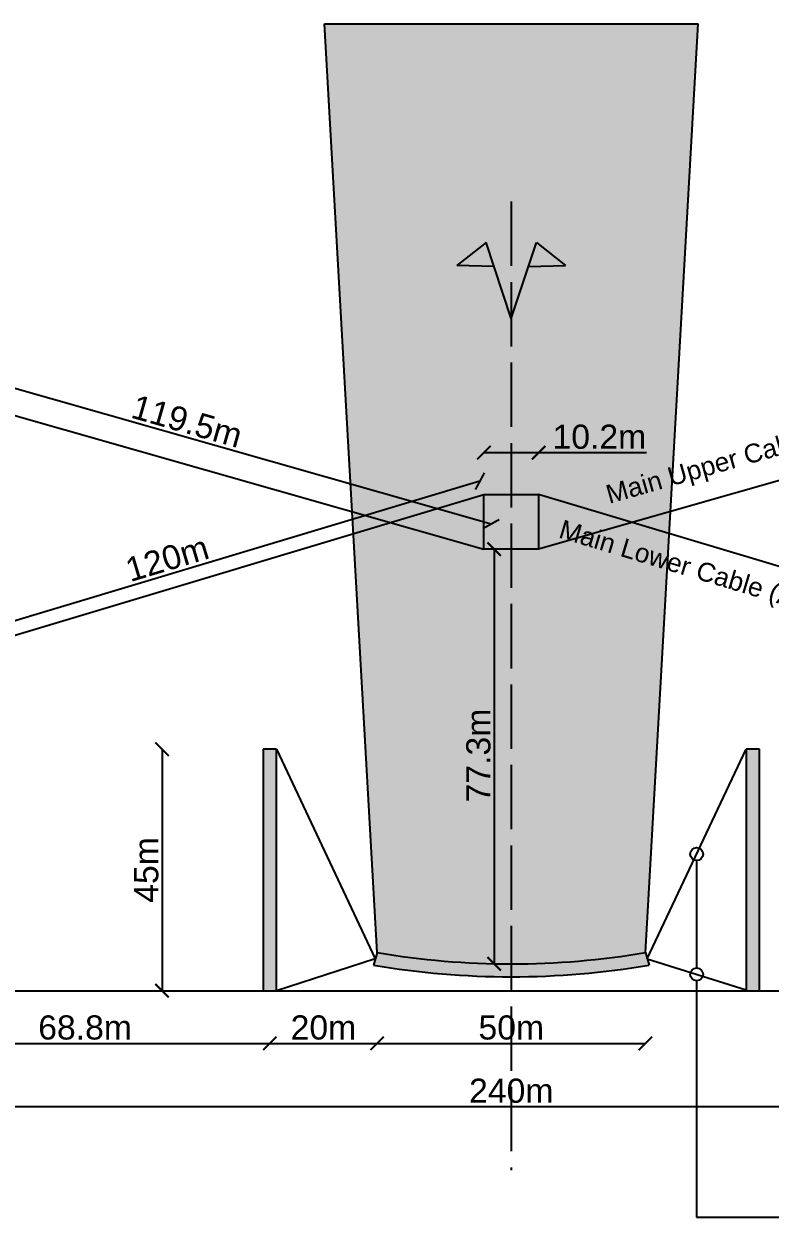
# Model space of a CAD drawing. Header units: millimetres. Extents: x 674 to 5889, y -153 to 3954.
# Drawn here: x 1885.2 to 2024.3, y 1619.3 to 1841.7 of the extents above; entities that cross this region are included whole.
import ezdxf

# ---------------------------------------------------------------- set-up
doc = ezdxf.new("R2010")
doc.units = ezdxf.units.MM
doc.linetypes.add('ACAD_ISO02W100', pattern=[15, 12, -3])
for name, color, linetype in [('Columns', 253, 'Continuous'), ('Dimensions', 7, 'Continuous'), ('Dish', 20, 'Continuous'), ('Ropes', 3, 'Continuous')]:
    doc.layers.add(name, color=color, linetype=linetype)
for name, color, linetype, transparency in [('Effective Aperture Area', 2, 'Continuous', 0.75), ('Effective Aperture2', 2, 'Continuous', 0.9), ('Image Sensor', 5, 'Continuous', 0.6)]:
    doc.layers.add(name, color=color, linetype=linetype, transparency=transparency)
doc.styles.get("Standard").update_dxf_attribs({"font": 'arial.ttf'})
doc.dimstyles.new('ISO-25', dxfattribs={"dimtxt": 2.5, "dimasz": 2.5, "dimexe": 1.25, "dimexo": 0.625, "dimtad": 1, "dimtxsty": 'Standard', "dimcen": 2.5, "dimadec": 0, "dimazin": 0, "dimtfac": 1, "dimtmove": 0, "dimatfit": 3, "dimfxl": 1, "dimarcsym": 0})

# ---------------------------------------------------------------- blocks, each defined once
blk = doc.blocks.new('_ArchTick')
at = {"color": 0, "linetype": 'ByBlock', "const_width": 0.15}
blk.add_lwpolyline([(-0.5, -0.5), (0.5, 0.5)], dxfattribs=at)
blk = doc.blocks.new('*D7')
at = {"layer": 'Defpoints', "color": 0, "transparency": 16777216}
for p in [(1856.07, 1661.5), (2096.07, 1661.5), (2096.07, 1639.91)]:
    blk.add_point(p, dxfattribs=at)
at = {"layer": 'Dimensions', "color": 0, "lineweight": -2, "transparency": 16777216}
blk.add_line((1856.07, 1639.91), (2096.07, 1639.91), dxfattribs=at)
at = {"layer": 'Dimensions', "color": 0, "lineweight": -2, "transparency": 16777216, "xscale": 2.5, "yscale": 2.5, "zscale": 2.5, "rotation": 180}
blk.add_blockref('_ArchTick', (1856.07, 1639.91), dxfattribs=at)
at = {"layer": 'Dimensions', "color": 0, "lineweight": -2, "transparency": 16777216, "xscale": 2.5, "yscale": 2.5, "zscale": 2.5}
blk.add_blockref('_ArchTick', (2096.07, 1639.91), dxfattribs=at)
at = {"layer": 'Dimensions', "color": 0, "transparency": 16777216, "insert": (1976.07, 1642.83), "char_height": 4.5, "attachment_point": 5}
blk.add_mtext('240m', dxfattribs=at)
blk = doc.blocks.new('*D11')
at = {"layer": 'Defpoints', "color": 0, "transparency": 16777216}
for p in [(1931.07, 1706.5), (1910.99, 1661.5), (1931.07, 1661.5)]:
    blk.add_point(p, dxfattribs=at)
at = {"layer": 'Dimensions', "color": 0, "lineweight": -2, "transparency": 16777216}
blk.add_line((1910.99, 1706.5), (1910.99, 1661.5), dxfattribs=at)
at = {"layer": 'Dimensions', "color": 0, "lineweight": -2, "transparency": 16777216, "xscale": 2.5, "yscale": 2.5, "zscale": 2.5}
for p, rotation in [((1910.99, 1706.5), 90), ((1910.99, 1661.5), 270)]:
    blk.add_blockref('_ArchTick', p, dxfattribs=dict(at, rotation=rotation))
at = {"layer": 'Dimensions', "color": 0, "transparency": 16777216, "insert": (1908.08, 1684), "char_height": 4.5, "attachment_point": 5, "rotation": 90}
blk.add_mtext('45m', dxfattribs=at)
blk = doc.blocks.new('*D12')
at = {"layer": 'Defpoints', "color": 0, "transparency": 16777216}
for p in [(1857.4, 1781.17), (1856.07, 1776.5), (1970.97, 1743.8)]:
    blk.add_point(p, dxfattribs=at)
at = {"layer": 'Dimensions', "color": 0, "lineweight": -2, "transparency": 16777216}
blk.add_line((1972.3, 1748.47), (1857.4, 1781.17), dxfattribs=at)
at = {"layer": 'Dimensions', "color": 0, "lineweight": -2, "transparency": 16777216, "xscale": 2.5, "yscale": 2.5, "zscale": 2.5}
for p, rotation in [((1857.4, 1781.17), 164.1138960194551), ((1972.3, 1748.47), 344.1138960194551)]:
    blk.add_blockref('_ArchTick', p, dxfattribs=dict(at, rotation=rotation))
at = {"layer": 'Dimensions', "color": 0, "transparency": 16777216, "insert": (1915.65, 1767.63), "char_height": 4.5, "attachment_point": 5, "rotation": 344.1139}
blk.add_mtext('119.5m', dxfattribs=at)
blk = doc.blocks.new('*D13')
at = {"layer": 'Defpoints', "color": 0, "transparency": 16777216}
for p in [(1970.97, 1754), (1855.33, 1721.97), (1856.07, 1719.49)]:
    blk.add_point(p, dxfattribs=at)
at = {"layer": 'Dimensions', "color": 0, "lineweight": -2, "transparency": 16777216}
blk.add_line((1970.23, 1756.47), (1855.33, 1721.97), dxfattribs=at)
at = {"layer": 'Dimensions', "color": 0, "lineweight": -2, "transparency": 16777216, "xscale": 2.5, "yscale": 2.5, "zscale": 2.5}
for p, rotation in [((1970.23, 1756.47), 16.71614301521846), ((1855.33, 1721.97), 196.7161430152185)]:
    blk.add_blockref('_ArchTick', p, dxfattribs=dict(at, rotation=rotation))
at = {"layer": 'Dimensions', "color": 0, "transparency": 16777216, "insert": (1911.94, 1742.02), "char_height": 4.5, "attachment_point": 5, "rotation": 16.7161}
blk.add_mtext('120m', dxfattribs=at)
blk = doc.blocks.new('*D14')
at = {"layer": 'Defpoints', "color": 0, "transparency": 16777216}
for p in [(1951.07, 1668.6), (2001.07, 1668.6), (2001.07, 1651.69)]:
    blk.add_point(p, dxfattribs=at)
at = {"layer": 'Dimensions', "color": 0, "lineweight": -2, "transparency": 16777216}
blk.add_line((1951.07, 1651.69), (2001.07, 1651.69), dxfattribs=at)
at = {"layer": 'Dimensions', "color": 0, "lineweight": -2, "transparency": 16777216, "xscale": 2.5, "yscale": 2.5, "zscale": 2.5, "rotation": 180}
blk.add_blockref('_ArchTick', (1951.07, 1651.69), dxfattribs=at)
at = {"layer": 'Dimensions', "color": 0, "lineweight": -2, "transparency": 16777216, "xscale": 2.5, "yscale": 2.5, "zscale": 2.5}
blk.add_blockref('_ArchTick', (2001.07, 1651.69), dxfattribs=at)
at = {"layer": 'Dimensions', "color": 0, "transparency": 16777216, "insert": (1976.07, 1654.62), "char_height": 4.5, "attachment_point": 5}
blk.add_mtext('50m', dxfattribs=at)
blk = doc.blocks.new('*D15')
at = {"layer": 'Defpoints', "color": 0, "transparency": 16777216}
for p in [(1931.07, 1668.6), (1951.07, 1668.6), (1951.07, 1651.69)]:
    blk.add_point(p, dxfattribs=at)
at = {"layer": 'Dimensions', "color": 0, "lineweight": -2, "transparency": 16777216}
blk.add_line((1931.07, 1651.69), (1951.07, 1651.69), dxfattribs=at)
at = {"layer": 'Dimensions', "color": 0, "lineweight": -2, "transparency": 16777216, "xscale": 2.5, "yscale": 2.5, "zscale": 2.5, "rotation": 180}
blk.add_blockref('_ArchTick', (1931.07, 1651.69), dxfattribs=at)
at = {"layer": 'Dimensions', "color": 0, "lineweight": -2, "transparency": 16777216, "xscale": 2.5, "yscale": 2.5, "zscale": 2.5}
blk.add_blockref('_ArchTick', (1951.07, 1651.69), dxfattribs=at)
at = {"layer": 'Dimensions', "color": 0, "transparency": 16777216, "insert": (1941.07, 1654.62), "char_height": 4.5, "attachment_point": 5}
blk.add_mtext('20m', dxfattribs=at)
blk = doc.blocks.new('*D16')
at = {"layer": 'Defpoints', "color": 0, "transparency": 16777216}
for p in [(1862.24, 1668.6), (1931.07, 1661.5), (1931.07, 1651.69)]:
    blk.add_point(p, dxfattribs=at)
at = {"layer": 'Dimensions', "color": 0, "lineweight": -2, "transparency": 16777216}
blk.add_line((1862.24, 1651.69), (1931.07, 1651.69), dxfattribs=at)
at = {"layer": 'Dimensions', "color": 0, "lineweight": -2, "transparency": 16777216, "xscale": 2.5, "yscale": 2.5, "zscale": 2.5, "rotation": 180}
blk.add_blockref('_ArchTick', (1862.24, 1651.69), dxfattribs=at)
at = {"layer": 'Dimensions', "color": 0, "lineweight": -2, "transparency": 16777216, "xscale": 2.5, "yscale": 2.5, "zscale": 2.5}
blk.add_blockref('_ArchTick', (1931.07, 1651.69), dxfattribs=at)
at = {"layer": 'Dimensions', "color": 0, "transparency": 16777216, "insert": (1896.65, 1654.62), "char_height": 4.5, "attachment_point": 5}
blk.add_mtext('68.8m', dxfattribs=at)
blk = doc.blocks.new('*D21')
at = {"layer": 'Defpoints', "color": 0, "transparency": 16777216}
for p in [(1981.17, 1761.79), (1970.97, 1754), (1981.17, 1754)]:
    blk.add_point(p, dxfattribs=at)
at = {"layer": 'Dimensions', "color": 0, "lineweight": -2, "transparency": 16777216}
for p, q in [((1970.97, 1761.79), (1981.17, 1761.79)), ((1981.17, 1761.79), (2001.3, 1761.79))]:
    blk.add_line(p, q, dxfattribs=at)
at = {"layer": 'Dimensions', "color": 0, "lineweight": -2, "transparency": 16777216, "xscale": 2.5, "yscale": 2.5, "zscale": 2.5, "rotation": 180}
blk.add_blockref('_ArchTick', (1970.97, 1761.79), dxfattribs=at)
at = {"layer": 'Dimensions', "color": 0, "lineweight": -2, "transparency": 16777216, "xscale": 2.5, "yscale": 2.5, "zscale": 2.5}
blk.add_blockref('_ArchTick', (1981.17, 1761.79), dxfattribs=at)
at = {"layer": 'Dimensions', "color": 0, "transparency": 16777216, "insert": (1992.49, 1764.72), "char_height": 4.5, "attachment_point": 5}
blk.add_mtext('10.2m', dxfattribs=at)
blk = doc.blocks.new('*D23')
at = {"layer": 'Defpoints', "color": 0, "transparency": 16777216}
for p in [(1976.07, 1743.8), (1972.88, 1666.5), (1976.07, 1666.5)]:
    blk.add_point(p, dxfattribs=at)
at = {"layer": 'Dimensions', "color": 0, "lineweight": -2, "transparency": 16777216}
blk.add_line((1972.88, 1743.8), (1972.88, 1666.5), dxfattribs=at)
at = {"layer": 'Dimensions', "color": 0, "lineweight": -2, "transparency": 16777216, "xscale": 2.5, "yscale": 2.5, "zscale": 2.5}
for p, rotation in [((1972.88, 1743.8), 90), ((1972.88, 1666.5), 270)]:
    blk.add_blockref('_ArchTick', p, dxfattribs=dict(at, rotation=rotation))
at = {"layer": 'Dimensions', "color": 0, "transparency": 16777216, "insert": (1969.96, 1705.33), "char_height": 4.5, "attachment_point": 5, "rotation": 90}
blk.add_mtext('77.3m', dxfattribs=at)

msp = doc.modelspace()

# ---------------------------------------------------------------- hatches: boundary and pattern name
at = {"layer": 'Columns'}
h = msp.add_hatch(color=256, dxfattribs=at)
h.dxf.hatch_style = 1
h.paths.add_polyline_path([(1932.322, 1706.501), (1929.822, 1706.501), (1929.822, 1661.501), (1932.322, 1661.501)])
h.paths.add_polyline_path([(2019.822, 1661.501), (2022.322, 1661.501), (2022.322, 1706.501), (2019.822, 1706.501)])
at = {"layer": 'Dish'}
h = msp.add_hatch(color=256, dxfattribs=at)
h.dxf.hatch_style = 1
h.paths.add_polyline_path([(1976.072, 1666.501, -0.0418865), (1951.072, 1668.599), (1950.406, 1666.255, 0.0418865), (1976.072, 1664.101)])
h.paths.add_polyline_path([(2001.739, 1666.255), (2001.072, 1668.599, -0.0418865), (1976.072, 1666.501), (1976.072, 1664.101, 0.0418865)])
at = {"layer": 'Effective Aperture Area'}
h = msp.add_hatch(color=256, dxfattribs=at)
h.dxf.hatch_style = 1
h.paths.add_polyline_path([(1951.072, 1668.599, 0.0377136), (1973.573, 1666.522), (1976.072, 1680.751), (1978.573, 1666.522, 0.0377124), (2001.072, 1668.599), (1980.322, 1743.801), (1971.822, 1743.801)])
at = {"layer": 'Effective Aperture2', "transparency": 33554508}
h = msp.add_hatch(color=256, dxfattribs=at)
h.dxf.hatch_style = 1
h.paths.add_polyline_path([(2010.902, 1841.697), (1941.243, 1841.697), (1951.072, 1668.599, 0.0839202), (2001.072, 1668.599)])
h.paths.add_polyline_path([(1981.172, 1754.001), (1981.172, 1743.801), (1970.972, 1743.801), (1970.972, 1754.001)], flags=16)
at = {"layer": 'Image Sensor'}
h = msp.add_hatch(color=256, dxfattribs=at)
h.dxf.hatch_style = 1
h.paths.add_polyline_path([(1981.172, 1754.001), (1970.972, 1754.001), (1970.972, 1743.801), (1981.172, 1743.801)])

# ---------------------------------------------------------------- linework, layer by layer
for p, q in [((1971.381, 1800.943), (1965.944, 1796.665)), ((1976.072, 1786.8), (1971.381, 1800.943)), ((1976.072, 1786.8), (1980.763, 1800.943)), ((1980.763, 1800.943), (1986.201, 1796.665)), ((1972.86, 1796.484), (1965.944, 1796.665)), ((1979.284, 1796.484), (1986.201, 1796.665)), ((2010.614, 1685.767), (2010.614, 1665.739)), ((1741.072, 1661.501), (2211.072, 1661.501)), ((2010.614, 1663.344), (2010.614, 1619.301)), ((2010.614, 1619.301), (2032.428, 1619.301))]:
    msp.add_line(p, q)
for centre in [(2010.614, 1686.964), (2010.614, 1664.541)]:
    msp.add_circle(centre, 1.197)
at = {"layer": 'Columns'}
for p, q in [((1932.322, 1706.501), (1929.822, 1706.501)), ((1929.822, 1706.501), (1929.822, 1661.501)), ((1932.322, 1661.501), (1932.322, 1706.501)), ((2022.322, 1706.501), (2019.822, 1706.501)), ((2019.822, 1706.501), (2019.822, 1661.501)), ((2022.322, 1661.501), (2022.322, 1706.501)), ((1929.822, 1661.501), (1932.322, 1661.501)), ((2019.822, 1661.501), (2022.322, 1661.501))]:
    msp.add_line(p, q, dxfattribs=at)
at = {"layer": 'Dimensions', "linetype": 'ACAD_ISO02W100'}
msp.add_line((1976.072, 1808.58), (1976.072, 1628.05), dxfattribs=at)
at = {"layer": 'Dish', "color": 1, "transparency": 33554687}
for p, q in [((1951.072, 1668.599), (1950.406, 1666.255)), ((2001.072, 1668.599), (2001.739, 1666.255))]:
    msp.add_line(p, q, dxfattribs=at)
for centre, radius in [((1976.072, 1816.501), 150), ((1976.072, 1818.101), 154)]:
    msp.add_arc(centre, radius, 260.40593, 279.59407, dxfattribs=at)
at = {"layer": 'Effective Aperture Area'}
for p, q in [((1951.072, 1668.599), (1941.243, 1841.697)), ((1941.243, 1841.697), (2010.902, 1841.697)), ((2001.072, 1668.599), (2010.902, 1841.697))]:
    msp.add_line(p, q, dxfattribs=at)
at = {"layer": 'Image Sensor'}
msp.add_lwpolyline([(1970.972, 1754.001), (1981.172, 1754.001), (1981.172, 1743.801), (1970.972, 1743.801)], close=True, dxfattribs=at)
at = {"layer": 'Ropes'}
for p, q in [((1856.072, 1776.501), (1970.972, 1743.801)), ((2096.072, 1776.501), (1981.172, 1743.801)), ((1856.072, 1719.494), (1970.972, 1754.001)), ((2096.072, 1719.494), (1981.172, 1754.001))]:
    msp.add_line(p, q, dxfattribs=at)
at = {"layer": 'Ropes', "color": 3, "transparency": 33554687}
for p, q in [((1932.322, 1706.501), (1950.739, 1667.427)), ((2001.406, 1667.427), (2019.822, 1706.501)), ((1950.739, 1667.427), (1932.322, 1661.501)), ((2001.406, 1667.427), (2019.822, 1661.656))]:
    msp.add_line(p, q, dxfattribs=at)

# ---------------------------------------------------------------- texts
at = {"layer": 'Dimensions', "char_height": 3.5, "attachment_point": 1}
for s, width, insert, rotation in [('\\A1;Main Upper Cable (Ap=600mm², {\\fArial|b0|i0|c161|p34;σ\\fArial|b0|i0|c0|p34;\\H0.7x;\\S^ prestress;}=0.7*{\\fArial|b0|i0|c161|p34;σ\\fArial|b0|i0|c0|p34;\\H0.7x;\\S^ y;})', 119.01725, (1993.365, 1755.601), 15.8861), ('\\A1;Main Lower Cable (Ap=1200mm², {\\fArial|b0|i0|c161|p34;σ\\fArial|b0|i0|c0|p34;\\H0.7x;\\S^ prestress;}=0.5*{\\fArial|b0|i0|c161|p34;σ\\fArial|b0|i0|c0|p34;\\H0.7x;\\S^ y;})', 128.78186, (1985.714, 1749.36), 343.28386)]:
    msp.add_mtext_dynamic_manual_height_columns(s, width=width, gutter_width=12.5, heights=[0], dxfattribs=dict(at, insert=insert, rotation=rotation))

# ---------------------------------------------------------------- dimensions: what is measured, and where the dimension line sits
at = {"layer": 'Dimensions'}
for p1, p2, distance, override, picture, middle in [((1970.972, 1743.801), (1856.072, 1776.501), -4.85, {"dimtxt": 4.5, "dimexe": 2, "dimexo": 3, "dimdec": 1, "dimdsep": 46, "dimpost": 'm', "dimblk1": 'ArchTick', "dimblk2": 'ArchTick', "dimsah": 1, "dimse1": 1, "dimse2": 1}, '*D12', (1915.65, 1767.627)), ((1970.972, 1754.001), (1981.172, 1754.001), 7.793, {"dimtxt": 4.5, "dimexe": 2, "dimexo": 3, "dimdec": 1, "dimdsep": 46, "dimpost": 'm', "dimblk1": 'ArchTick', "dimblk2": 'ArchTick', "dimsah": 1, "dimse1": 1, "dimse2": 1}, '*D21', (1992.488, 1764.717)), ((1970.972, 1754.001), (1856.072, 1719.494), -2.581, {"dimtxt": 4.5, "dimexe": 2, "dimexo": 3, "dimdec": 1, "dimpost": 'm', "dimblk1": 'ArchTick', "dimblk2": 'ArchTick', "dimsah": 1, "dimse1": 1, "dimse2": 1}, '*D13', (1911.939, 1742.018))]:
    dim = msp.add_aligned_dim(p1=p1, p2=p2, distance=distance, dimstyle='ISO-25', override=override, dxfattribs=at)
    dim.commit()
    dim.dimension.update_dxf_attribs({"geometry": picture, "text_midpoint": middle})
dim = msp.add_linear_dim(base=(1972.883, 1666.501), p1=(1976.072, 1743.801), p2=(1976.072, 1666.501), angle=90, dimstyle='ISO-25', override={"dimtxt": 4.5, "dimexe": 2, "dimexo": 3, "dimdec": 1, "dimdsep": 46, "dimpost": 'm', "dimblk1": 'ArchTick', "dimblk2": 'ArchTick', "dimsah": 1, "dimse1": 1, "dimse2": 1}, dxfattribs=at)
dim.commit()
dim.dimension.update_dxf_attribs({"geometry": '*D23', "text_midpoint": (1972.883, 1705.33), "dimtype": 160})
dim = msp.add_linear_dim(base=(1910.991, 1661.501), p1=(1931.072, 1706.501), p2=(1931.072, 1661.501), angle=90, dimstyle='ISO-25', override={"dimtxt": 4.5, "dimexe": 2, "dimexo": 3, "dimdec": 1, "dimpost": 'm', "dimblk1": 'ArchTick', "dimblk2": 'ArchTick', "dimsah": 1, "dimse1": 1, "dimse2": 1}, dxfattribs=at)
dim.commit()
dim.dimension.update_dxf_attribs({"geometry": '*D11', "text_midpoint": (1908.078, 1684.001)})
for base, p1, p2, picture, middle in [((1931.072, 1651.692), (1862.237, 1668.599), (1931.072, 1661.501), '*D16', (1896.655, 1654.615)), ((1951.072, 1651.692), (1931.072, 1668.599), (1951.072, 1668.599), '*D15', (1941.072, 1654.615)), ((2001.072, 1651.692), (1951.072, 1668.599), (2001.072, 1668.599), '*D14', (1976.072, 1654.615)), ((2096.072, 1639.906), (1856.072, 1661.501), (2096.072, 1661.501), '*D7', (1976.072, 1642.829))]:
    dim = msp.add_linear_dim(base=base, p1=p1, p2=p2, dimstyle='ISO-25', override={"dimtxt": 4.5, "dimexe": 2, "dimexo": 3, "dimdec": 1, "dimdsep": 46, "dimpost": 'm', "dimblk1": 'ArchTick', "dimblk2": 'ArchTick', "dimsah": 1, "dimse1": 1, "dimse2": 1}, dxfattribs=at)
    dim.commit()
    dim.dimension.update_dxf_attribs({"geometry": picture, "text_midpoint": middle})

doc.saveas('drawing.dxf')
